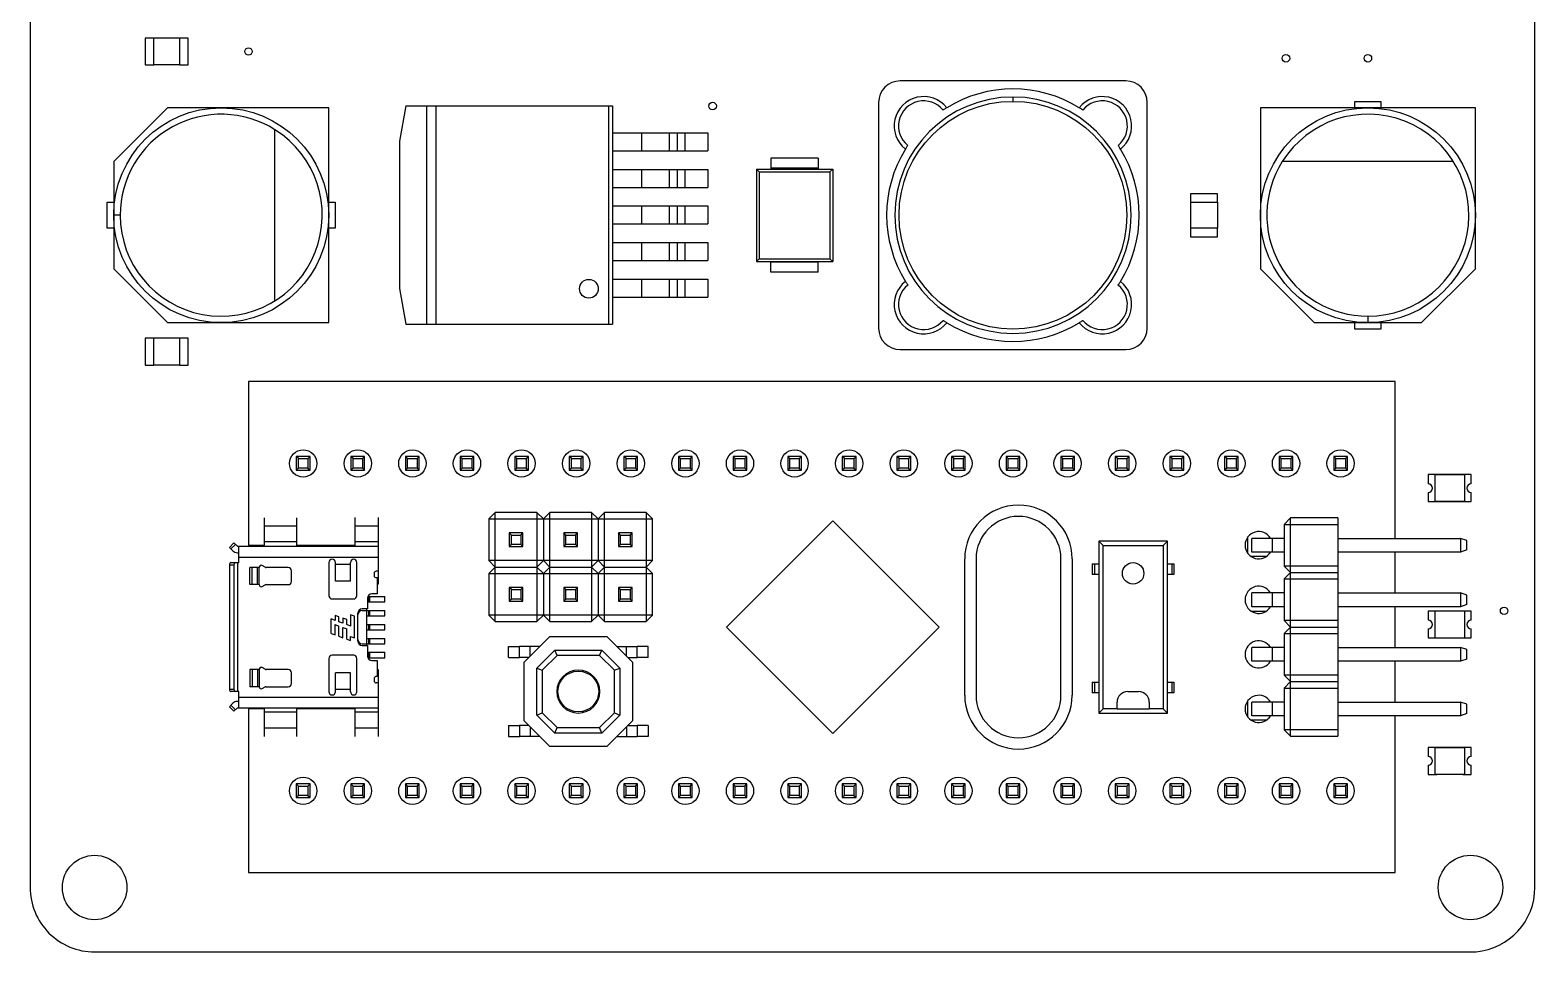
# Model space of a CAD drawing. Header units: millimetres. Extents: x -28 to 252, y 0 to 206.
# Drawn here: x 182.1 to 252.1, y 0 to 42.9 of the extents above; entities that cross this region are included whole.
import ezdxf

# ---------------------------------------------------------------- set-up
doc = ezdxf.new("R2010")
doc.units = ezdxf.units.MM

msp = doc.modelspace()

# ---------------------------------------------------------------- linework, layer by layer
at = {"color": 7, "linetype": 'Continuous', "lineweight": 25}
for p, q in [((252.074, 3), (252.074, 82)), ((182.074, 81), (182.074, 3)), ((187.424, 42.535), (187.424, 41.285)), ((187.824, 42.535), (187.424, 42.535)), ((187.824, 41.285), (187.824, 42.535)), ((189.024, 42.534), (187.824, 42.534)), ((189.024, 42.535), (189.024, 41.285)), ((189.424, 42.535), (189.024, 42.535)), ((189.424, 41.285), (189.424, 42.535)), ((187.424, 41.285), (187.824, 41.285)), ((189.024, 41.286), (187.824, 41.286)), ((189.024, 41.285), (189.424, 41.285)), ((233.044, 40.54), (222.544, 40.54)), ((188.464, 39.29), (185.964, 36.79)), ((195.964, 39.29), (188.464, 39.29)), ((195.964, 29.29), (195.964, 39.29)), ((199.546, 39.381), (199.255, 37.73)), ((199.546, 39.381), (209.161, 39.381)), ((200.525, 29.221), (200.525, 39.381)), ((200.94, 39.381), (200.94, 29.221)), ((208.974, 39.381), (208.974, 29.221)), ((209.161, 39.381), (209.161, 29.221)), ((221.544, 39.54), (221.544, 29.04)), ((227.794, 39.79), (227.794, 39.59)), ((234.044, 29.04), (234.044, 39.54)), ((239.304, 39.29), (239.304, 31.79)), ((249.304, 39.29), (239.304, 39.29)), ((243.704, 39.59), (244.904, 39.59)), ((243.704, 39.29), (243.704, 39.59)), ((244.904, 39.59), (244.904, 39.29)), ((249.304, 31.79), (249.304, 39.29)), ((193.464, 30.31), (193.464, 38.27)), ((209.161, 38.124), (213.606, 38.124)), ((210.519, 38.124), (210.519, 37.286)), ((211.807, 38.124), (211.807, 37.286)), ((212.177, 38.124), (212.177, 37.286)), ((212.526, 38.124), (212.526, 37.286)), ((213.606, 38.124), (213.606, 37.286)), ((199.255, 37.73), (199.255, 30.872)), ((209.161, 37.286), (213.606, 37.286)), ((185.964, 36.79), (185.964, 31.79)), ((209.161, 36.422), (213.606, 36.422)), ((210.519, 36.422), (210.519, 35.584)), ((211.807, 36.422), (211.807, 35.584)), ((212.177, 36.422), (212.177, 35.584)), ((212.526, 36.422), (212.526, 35.584)), ((213.606, 36.422), (213.606, 35.584)), ((215.859, 36.44), (215.984, 36.314)), ((215.859, 36.44), (219.409, 36.44)), ((215.859, 36.44), (215.859, 32.14)), ((216.534, 36.94), (216.534, 36.44)), ((218.734, 36.94), (216.534, 36.94)), ((218.734, 36.48), (216.534, 36.48)), ((218.734, 36.94), (218.734, 36.44)), ((219.283, 36.314), (219.409, 36.44)), ((219.409, 36.44), (219.409, 32.14)), ((248.283, 36.79), (240.324, 36.79)), ((215.984, 36.314), (215.984, 32.266)), ((215.984, 36.314), (219.283, 36.314)), ((219.283, 36.314), (219.283, 32.266)), ((209.161, 35.584), (213.606, 35.584)), ((236.059, 35.29), (236.059, 34.89)), ((237.309, 35.29), (236.059, 35.29)), ((237.309, 34.89), (237.309, 35.29)), ((185.664, 33.69), (185.664, 34.89)), ((185.664, 34.89), (185.964, 34.89)), ((195.964, 34.89), (196.264, 34.89)), ((196.264, 34.89), (196.264, 33.69)), ((209.161, 34.72), (213.606, 34.72)), ((210.519, 34.72), (210.519, 33.882)), ((211.807, 34.72), (211.807, 33.882)), ((212.177, 34.72), (212.177, 33.882)), ((212.526, 34.72), (212.526, 33.882)), ((213.606, 34.72), (213.606, 33.882)), ((236.059, 34.89), (237.309, 34.89)), ((236.06, 34.89), (236.06, 33.69)), ((237.308, 34.89), (237.308, 33.69)), ((185.964, 33.69), (185.664, 33.69)), ((186.264, 34.29), (185.964, 34.29)), ((196.264, 33.69), (195.964, 33.69)), ((209.161, 33.882), (213.606, 33.882)), ((236.059, 33.69), (236.059, 33.29)), ((237.309, 33.69), (236.059, 33.69)), ((237.309, 33.29), (237.309, 33.69)), ((209.161, 33.019), (213.606, 33.019)), ((210.519, 33.019), (210.519, 32.18)), ((211.807, 33.019), (211.807, 32.18)), ((212.177, 33.019), (212.177, 32.18)), ((212.526, 33.019), (212.526, 32.18)), ((213.606, 33.019), (213.606, 32.18)), ((236.059, 33.29), (237.309, 33.29)), ((215.984, 32.266), (215.859, 32.14)), ((215.984, 32.266), (219.283, 32.266)), ((219.409, 32.14), (219.283, 32.266)), ((185.964, 31.79), (188.464, 29.29)), ((209.161, 32.18), (213.606, 32.18)), ((215.859, 32.14), (219.409, 32.14)), ((216.534, 31.64), (216.534, 32.14)), ((218.734, 32.1), (216.534, 32.1)), ((218.734, 31.64), (216.534, 31.64)), ((218.734, 31.64), (218.734, 32.14)), ((239.304, 31.79), (241.804, 29.29)), ((246.804, 29.29), (249.304, 31.79)), ((199.255, 30.872), (199.546, 29.221)), ((209.161, 31.317), (213.606, 31.317)), ((210.519, 31.317), (210.519, 30.479)), ((211.807, 31.317), (211.807, 30.479)), ((212.177, 31.317), (212.177, 30.479)), ((212.526, 31.317), (212.526, 30.479)), ((213.606, 31.317), (213.606, 30.479)), ((209.161, 30.479), (213.606, 30.479)), ((244.304, 29.59), (244.304, 29.29)), ((188.464, 29.29), (195.964, 29.29)), ((199.546, 29.221), (209.161, 29.221)), ((241.804, 29.29), (246.804, 29.29)), ((243.704, 28.99), (243.704, 29.29)), ((244.904, 28.99), (243.704, 28.99)), ((244.904, 29.29), (244.904, 28.99)), ((187.424, 28.565), (187.424, 27.315)), ((187.824, 28.565), (187.424, 28.565)), ((187.824, 27.315), (187.824, 28.565)), ((189.024, 28.564), (187.824, 28.564)), ((189.024, 28.565), (189.024, 27.315)), ((189.424, 28.565), (189.024, 28.565)), ((189.424, 27.315), (189.424, 28.565)), ((222.544, 28.04), (233.044, 28.04)), ((187.424, 27.315), (187.824, 27.315)), ((189.024, 27.316), (187.824, 27.316)), ((189.024, 27.315), (189.424, 27.315)), ((192.236, 26.55), (192.236, 18.93)), ((245.576, 26.55), (192.236, 26.55)), ((245.576, 19.25), (245.576, 26.55)), ((194.556, 22.96), (194.456, 23.06)), ((195.096, 23.06), (194.456, 23.06)), ((194.456, 23.06), (194.456, 22.42)), ((194.556, 22.52), (194.456, 22.42)), ((194.456, 22.42), (195.096, 22.42)), ((194.556, 22.96), (194.996, 22.96)), ((194.556, 22.52), (194.556, 22.96)), ((194.996, 22.52), (194.556, 22.52)), ((194.996, 22.96), (195.096, 23.06)), ((194.996, 22.96), (194.996, 22.52)), ((194.996, 22.52), (195.096, 22.42)), ((195.096, 22.42), (195.096, 23.06)), ((197.096, 22.96), (196.996, 23.06)), ((197.636, 23.06), (196.996, 23.06)), ((196.996, 23.06), (196.996, 22.42)), ((197.096, 22.52), (196.996, 22.42)), ((196.996, 22.42), (197.636, 22.42)), ((197.096, 22.96), (197.536, 22.96)), ((197.096, 22.52), (197.096, 22.96)), ((197.536, 22.52), (197.096, 22.52)), ((197.536, 22.96), (197.636, 23.06)), ((197.536, 22.96), (197.536, 22.52)), ((197.536, 22.52), (197.636, 22.42)), ((197.636, 22.42), (197.636, 23.06)), ((199.636, 22.96), (199.536, 23.06)), ((200.176, 23.06), (199.536, 23.06)), ((199.536, 23.06), (199.536, 22.42)), ((199.636, 22.52), (199.536, 22.42)), ((199.536, 22.42), (200.176, 22.42)), ((199.636, 22.96), (200.076, 22.96)), ((199.636, 22.52), (199.636, 22.96)), ((200.076, 22.52), (199.636, 22.52)), ((200.076, 22.96), (200.176, 23.06)), ((200.076, 22.96), (200.076, 22.52)), ((200.076, 22.52), (200.176, 22.42)), ((200.176, 22.42), (200.176, 23.06)), ((202.176, 22.96), (202.076, 23.06)), ((202.716, 23.06), (202.076, 23.06)), ((202.076, 23.06), (202.076, 22.42)), ((202.176, 22.52), (202.076, 22.42)), ((202.076, 22.42), (202.716, 22.42)), ((202.176, 22.96), (202.616, 22.96)), ((202.176, 22.52), (202.176, 22.96)), ((202.616, 22.52), (202.176, 22.52)), ((202.616, 22.96), (202.716, 23.06)), ((202.616, 22.96), (202.616, 22.52)), ((202.616, 22.52), (202.716, 22.42)), ((202.716, 22.42), (202.716, 23.06)), ((204.616, 23.06), (204.616, 22.42)), ((204.716, 22.96), (204.616, 23.06)), ((205.256, 23.06), (204.616, 23.06)), ((204.716, 22.52), (204.616, 22.42)), ((204.616, 22.42), (205.256, 22.42)), ((204.716, 22.96), (205.156, 22.96)), ((204.716, 22.52), (204.716, 22.96)), ((205.156, 22.52), (204.716, 22.52)), ((205.156, 22.96), (205.256, 23.06)), ((205.156, 22.96), (205.156, 22.52)), ((205.156, 22.52), (205.256, 22.42)), ((205.256, 22.42), (205.256, 23.06)), ((207.156, 23.06), (207.156, 22.42)), ((207.256, 22.96), (207.156, 23.06)), ((207.796, 23.06), (207.156, 23.06)), ((207.256, 22.52), (207.156, 22.42)), ((207.156, 22.42), (207.796, 22.42)), ((207.256, 22.52), (207.256, 22.96)), ((207.256, 22.96), (207.696, 22.96)), ((207.696, 22.52), (207.256, 22.52)), ((207.696, 22.96), (207.796, 23.06)), ((207.696, 22.96), (207.696, 22.52)), ((207.696, 22.52), (207.796, 22.42)), ((207.796, 22.42), (207.796, 23.06)), ((209.696, 23.06), (209.696, 22.42)), ((209.796, 22.96), (209.696, 23.06)), ((210.336, 23.06), (209.696, 23.06)), ((209.796, 22.52), (209.696, 22.42)), ((209.696, 22.42), (210.336, 22.42)), ((209.796, 22.96), (210.236, 22.96)), ((209.796, 22.52), (209.796, 22.96)), ((210.236, 22.52), (209.796, 22.52)), ((210.236, 22.96), (210.336, 23.06)), ((210.236, 22.96), (210.236, 22.52)), ((210.236, 22.52), (210.336, 22.42)), ((210.336, 22.42), (210.336, 23.06)), ((212.236, 23.06), (212.236, 22.42)), ((212.336, 22.96), (212.236, 23.06)), ((212.876, 23.06), (212.236, 23.06)), ((212.336, 22.52), (212.236, 22.42)), ((212.236, 22.42), (212.876, 22.42)), ((212.336, 22.52), (212.336, 22.96)), ((212.336, 22.96), (212.776, 22.96)), ((212.776, 22.52), (212.336, 22.52)), ((212.776, 22.96), (212.876, 23.06)), ((212.776, 22.96), (212.776, 22.52)), ((212.776, 22.52), (212.876, 22.42)), ((212.876, 22.42), (212.876, 23.06)), ((214.876, 22.96), (214.776, 23.06)), ((215.416, 23.06), (214.776, 23.06)), ((214.776, 23.06), (214.776, 22.42)), ((214.876, 22.52), (214.776, 22.42)), ((214.776, 22.42), (215.416, 22.42)), ((214.876, 22.96), (215.316, 22.96)), ((214.876, 22.52), (214.876, 22.96)), ((215.316, 22.52), (214.876, 22.52)), ((215.316, 22.96), (215.416, 23.06)), ((215.316, 22.96), (215.316, 22.52)), ((215.316, 22.52), (215.416, 22.42)), ((215.416, 22.42), (215.416, 23.06)), ((217.416, 22.96), (217.316, 23.06)), ((217.956, 23.06), (217.316, 23.06)), ((217.316, 23.06), (217.316, 22.42)), ((217.416, 22.52), (217.316, 22.42)), ((217.316, 22.42), (217.956, 22.42)), ((217.416, 22.96), (217.856, 22.96)), ((217.416, 22.52), (217.416, 22.96)), ((217.856, 22.52), (217.416, 22.52)), ((217.856, 22.96), (217.956, 23.06)), ((217.856, 22.96), (217.856, 22.52)), ((217.856, 22.52), (217.956, 22.42)), ((217.956, 22.42), (217.956, 23.06)), ((219.856, 23.06), (219.856, 22.42)), ((219.956, 22.96), (219.856, 23.06)), ((220.496, 23.06), (219.856, 23.06)), ((219.956, 22.52), (219.856, 22.42)), ((219.856, 22.42), (220.496, 22.42)), ((219.956, 22.96), (220.396, 22.96)), ((219.956, 22.52), (219.956, 22.96)), ((220.396, 22.52), (219.956, 22.52)), ((220.396, 22.96), (220.496, 23.06)), ((220.396, 22.96), (220.396, 22.52)), ((220.396, 22.52), (220.496, 22.42)), ((220.496, 22.42), (220.496, 23.06)), ((222.496, 22.96), (222.396, 23.06)), ((223.036, 23.06), (222.396, 23.06)), ((222.396, 23.06), (222.396, 22.42)), ((222.496, 22.52), (222.396, 22.42)), ((222.396, 22.42), (223.036, 22.42)), ((222.496, 22.96), (222.936, 22.96)), ((222.496, 22.52), (222.496, 22.96)), ((222.936, 22.52), (222.496, 22.52)), ((222.936, 22.96), (223.036, 23.06)), ((222.936, 22.96), (222.936, 22.52)), ((222.936, 22.52), (223.036, 22.42)), ((223.036, 22.42), (223.036, 23.06)), ((224.936, 23.06), (224.936, 22.42)), ((225.036, 22.96), (224.936, 23.06)), ((225.576, 23.06), (224.936, 23.06)), ((225.036, 22.52), (224.936, 22.42)), ((224.936, 22.42), (225.576, 22.42)), ((225.036, 22.96), (225.476, 22.96)), ((225.036, 22.52), (225.036, 22.96)), ((225.476, 22.52), (225.036, 22.52)), ((225.476, 22.96), (225.576, 23.06)), ((225.476, 22.96), (225.476, 22.52)), ((225.476, 22.52), (225.576, 22.42)), ((225.576, 22.42), (225.576, 23.06)), ((227.576, 22.96), (227.476, 23.06)), ((228.116, 23.06), (227.476, 23.06)), ((227.476, 23.06), (227.476, 22.42)), ((227.576, 22.52), (227.476, 22.42)), ((227.476, 22.42), (228.116, 22.42)), ((227.576, 22.96), (228.016, 22.96)), ((227.576, 22.52), (227.576, 22.96)), ((228.016, 22.52), (227.576, 22.52)), ((228.016, 22.96), (228.116, 23.06)), ((228.016, 22.96), (228.016, 22.52)), ((228.016, 22.52), (228.116, 22.42)), ((228.116, 22.42), (228.116, 23.06)), ((230.016, 23.06), (230.016, 22.42)), ((230.116, 22.96), (230.016, 23.06)), ((230.656, 23.06), (230.016, 23.06)), ((230.116, 22.52), (230.016, 22.42)), ((230.016, 22.42), (230.656, 22.42)), ((230.116, 22.96), (230.556, 22.96)), ((230.116, 22.52), (230.116, 22.96)), ((230.556, 22.52), (230.116, 22.52)), ((230.556, 22.96), (230.656, 23.06)), ((230.556, 22.96), (230.556, 22.52)), ((230.556, 22.52), (230.656, 22.42)), ((230.656, 22.42), (230.656, 23.06)), ((232.556, 23.06), (232.556, 22.42)), ((232.656, 22.96), (232.556, 23.06)), ((233.196, 23.06), (232.556, 23.06)), ((232.656, 22.52), (232.556, 22.42)), ((232.556, 22.42), (233.196, 22.42)), ((232.656, 22.96), (233.096, 22.96)), ((232.656, 22.52), (232.656, 22.96)), ((233.096, 22.52), (232.656, 22.52)), ((233.096, 22.96), (233.196, 23.06)), ((233.096, 22.96), (233.096, 22.52)), ((233.096, 22.52), (233.196, 22.42)), ((233.196, 22.42), (233.196, 23.06)), ((235.196, 22.96), (235.096, 23.06)), ((235.736, 23.06), (235.096, 23.06)), ((235.096, 23.06), (235.096, 22.42)), ((235.196, 22.52), (235.096, 22.42)), ((235.096, 22.42), (235.736, 22.42)), ((235.196, 22.96), (235.636, 22.96)), ((235.196, 22.52), (235.196, 22.96)), ((235.636, 22.52), (235.196, 22.52)), ((235.636, 22.96), (235.736, 23.06)), ((235.636, 22.96), (235.636, 22.52)), ((235.636, 22.52), (235.736, 22.42)), ((235.736, 22.42), (235.736, 23.06)), ((237.636, 23.06), (237.636, 22.42)), ((237.736, 22.96), (237.636, 23.06)), ((238.276, 23.06), (237.636, 23.06)), ((237.736, 22.52), (237.636, 22.42)), ((237.636, 22.42), (238.276, 22.42)), ((237.736, 22.96), (238.176, 22.96)), ((237.736, 22.52), (237.736, 22.96)), ((238.176, 22.52), (237.736, 22.52)), ((238.176, 22.96), (238.276, 23.06)), ((238.176, 22.96), (238.176, 22.52)), ((238.176, 22.52), (238.276, 22.42)), ((238.276, 22.42), (238.276, 23.06)), ((240.176, 23.06), (240.176, 22.42)), ((240.276, 22.96), (240.176, 23.06)), ((240.816, 23.06), (240.176, 23.06)), ((240.276, 22.52), (240.176, 22.42)), ((240.176, 22.42), (240.816, 22.42)), ((240.276, 22.52), (240.276, 22.96)), ((240.276, 22.96), (240.716, 22.96)), ((240.716, 22.52), (240.276, 22.52)), ((240.716, 22.96), (240.816, 23.06)), ((240.716, 22.96), (240.716, 22.52)), ((240.716, 22.52), (240.816, 22.42)), ((240.816, 22.42), (240.816, 23.06)), ((242.816, 22.96), (242.716, 23.06)), ((243.356, 23.06), (242.716, 23.06)), ((242.716, 23.06), (242.716, 22.42)), ((242.816, 22.52), (242.716, 22.42)), ((242.716, 22.42), (243.356, 22.42)), ((242.816, 22.96), (243.256, 22.96)), ((242.816, 22.52), (242.816, 22.96)), ((243.256, 22.52), (242.816, 22.52)), ((243.256, 22.96), (243.356, 23.06)), ((243.256, 22.96), (243.256, 22.52)), ((243.256, 22.52), (243.356, 22.42)), ((243.356, 22.42), (243.356, 23.06)), ((247.514, 22.215), (247.114, 22.215)), ((247.114, 22.215), (247.114, 21.79)), ((247.414, 22.205), (247.414, 20.975)), ((248.814, 22.205), (247.414, 22.205)), ((247.514, 22.214), (247.514, 22.215)), ((248.714, 22.214), (247.514, 22.214)), ((248.714, 22.215), (248.714, 22.214)), ((249.114, 22.215), (248.714, 22.215)), ((248.814, 20.975), (248.814, 22.205)), ((249.114, 21.79), (249.114, 22.215)), ((247.114, 21.39), (247.114, 20.965)), ((249.114, 20.965), (249.114, 21.39)), ((203.412, 20.154), (203.712, 20.454)), ((203.712, 15.374), (203.712, 20.454)), ((205.652, 20.454), (203.712, 20.454)), ((205.652, 20.454), (205.652, 15.374)), ((205.652, 20.454), (205.952, 20.154)), ((205.952, 20.154), (206.252, 20.454)), ((206.252, 15.374), (206.252, 20.454)), ((208.192, 20.454), (206.252, 20.454)), ((208.192, 20.454), (208.192, 15.374)), ((208.192, 20.454), (208.492, 20.154)), ((208.492, 20.154), (208.792, 20.454)), ((208.792, 15.374), (208.792, 20.454)), ((210.732, 20.454), (208.792, 20.454)), ((210.732, 20.454), (210.732, 15.374)), ((210.732, 20.454), (211.032, 20.154)), ((247.114, 20.965), (247.514, 20.965)), ((247.414, 20.975), (248.814, 20.975)), ((247.514, 20.965), (247.514, 20.966)), ((247.514, 20.966), (248.714, 20.966)), ((248.714, 20.966), (248.714, 20.965)), ((248.714, 20.965), (249.114, 20.965)), ((192.976, 18.88), (192.976, 20.208)), ((194.476, 19.82), (192.976, 19.82)), ((194.476, 18.88), (194.476, 20.208)), ((197.176, 20.217), (197.176, 18.88)), ((198.276, 19.82), (197.176, 19.82)), ((198.276, 17.115), (198.276, 20.217)), ((203.412, 20.154), (203.412, 18.214)), ((203.412, 20.154), (211.032, 20.154)), ((205.952, 20.154), (205.952, 18.214)), ((208.492, 20.154), (208.492, 18.214)), ((211.032, 18.214), (211.032, 20.154)), ((219.414, 20.069), (214.464, 15.12)), ((224.364, 15.12), (219.414, 20.069)), ((240.406, 19.9), (240.706, 20.2)), ((240.406, 19.9), (240.406, 17.96)), ((240.406, 19.9), (242.906, 19.9)), ((240.706, 10.04), (240.706, 20.2)), ((242.906, 20.2), (240.706, 20.2)), ((242.906, 20.2), (242.906, 10.04)), ((191.558, 19.04), (191.346, 18.827)), ((191.629, 18.969), (191.417, 18.757)), ((191.718, 18.88), (191.558, 19.04)), ((192.236, 18.93), (192.976, 18.93)), ((194.476, 19.08), (192.976, 19.08)), ((194.476, 18.93), (197.176, 18.93)), ((198.276, 19.08), (197.176, 19.08)), ((204.362, 19.504), (204.362, 18.864)), ((204.462, 19.404), (204.362, 19.504)), ((205.002, 19.504), (204.362, 19.504)), ((204.462, 18.964), (204.362, 18.864)), ((204.462, 18.964), (204.462, 19.404)), ((204.462, 19.404), (204.902, 19.404)), ((204.902, 18.964), (204.462, 18.964)), ((204.902, 19.404), (205.002, 19.504)), ((204.902, 19.404), (204.902, 18.964)), ((204.902, 18.964), (205.002, 18.864)), ((205.002, 18.864), (205.002, 19.504)), ((206.902, 19.504), (206.902, 18.864)), ((207.002, 19.404), (206.902, 19.504)), ((207.542, 19.504), (206.902, 19.504)), ((207.002, 18.964), (206.902, 18.864)), ((207.002, 18.964), (207.002, 19.404)), ((207.002, 19.404), (207.442, 19.404)), ((207.442, 18.964), (207.002, 18.964)), ((207.442, 19.404), (207.542, 19.504)), ((207.442, 19.404), (207.442, 18.964)), ((207.442, 18.964), (207.542, 18.864)), ((207.542, 18.864), (207.542, 19.504)), ((209.542, 19.404), (209.442, 19.504)), ((210.082, 19.504), (209.442, 19.504)), ((209.442, 19.504), (209.442, 18.864)), ((209.542, 18.964), (209.442, 18.864)), ((209.542, 18.964), (209.542, 19.404)), ((209.542, 19.404), (209.982, 19.404)), ((209.982, 18.964), (209.542, 18.964)), ((209.982, 19.404), (210.082, 19.504)), ((209.982, 19.404), (209.982, 18.964)), ((209.982, 18.964), (210.082, 18.864)), ((210.082, 18.864), (210.082, 19.504)), ((231.784, 19.12), (231.784, 11.12)), ((231.984, 18.92), (231.784, 19.12)), ((234.984, 19.12), (231.784, 19.12)), ((231.984, 11.32), (231.984, 18.92)), ((231.984, 18.92), (234.784, 18.92)), ((234.784, 18.92), (234.984, 19.12)), ((234.784, 18.92), (234.784, 11.32)), ((234.984, 11.12), (234.984, 19.12)), ((238.724, 18.541), (238.724, 19.318)), ((238.906, 18.61), (238.906, 19.25)), ((240.406, 19.25), (238.906, 19.25)), ((239.724, 19.324), (239.724, 19.25)), ((239.866, 18.61), (239.866, 19.25)), ((242.906, 19.25), (248.606, 19.25)), ((248.606, 19.25), (248.606, 18.61)), ((248.906, 19.15), (248.606, 19.25)), ((248.906, 18.71), (248.906, 19.15)), ((191.346, 18.827), (191.506, 18.667)), ((191.718, 18.88), (198.276, 18.88)), ((191.718, 18.58), (191.776, 18.58)), ((191.776, 18.12), (191.776, 18.88)), ((191.776, 18.38), (198.276, 18.38)), ((203.712, 17.914), (203.412, 18.214)), ((211.032, 18.214), (203.412, 18.214)), ((204.362, 18.864), (205.002, 18.864)), ((205.952, 18.214), (205.652, 17.914)), ((206.252, 17.914), (205.952, 18.214)), ((206.902, 18.864), (207.542, 18.864)), ((208.492, 18.214), (208.192, 17.914)), ((208.792, 17.914), (208.492, 18.214)), ((209.442, 18.864), (210.082, 18.864)), ((211.032, 18.214), (210.732, 17.914)), ((225.55, 11.945), (225.55, 18.295)), ((226.075, 18.295), (226.075, 11.945)), ((230.025, 11.945), (230.025, 18.295)), ((230.55, 18.295), (230.55, 11.945)), ((238.839, 18.426), (239.613, 18.426)), ((240.406, 18.61), (238.906, 18.61)), ((239.724, 18.61), (239.724, 18.535)), ((248.606, 18.61), (242.906, 18.61)), ((245.576, 16.71), (245.576, 18.61)), ((248.906, 18.71), (248.606, 18.61)), ((191.346, 18.02), (191.346, 12.22)), ((191.346, 18.02), (191.558, 18.02)), ((191.417, 18.12), (191.776, 18.12)), ((191.558, 18.02), (191.558, 12.22)), ((191.718, 18.12), (191.718, 12.12)), ((192.726, 17.895), (192.293, 17.895)), ((192.293, 17.095), (192.293, 17.895)), ((192.403, 17.095), (192.403, 17.895)), ((192.657, 17.095), (192.657, 17.895)), ((192.726, 17.095), (192.726, 17.895)), ((193.003, 17.908), (192.876, 17.981)), ((194.076, 17.895), (193.053, 17.895)), ((194.226, 17.245), (194.226, 17.745)), ((195.976, 18.13), (195.976, 16.58)), ((196.276, 17.254), (196.276, 18.13)), ((196.976, 18.03), (196.276, 18.03)), ((196.976, 17.254), (196.976, 18.13)), ((197.276, 16.58), (197.276, 18.13)), ((198.076, 17.62), (198.076, 17.52)), ((198.276, 17.72), (198.176, 17.72)), ((203.412, 17.614), (203.712, 17.914)), ((203.412, 17.614), (203.412, 15.674)), ((203.412, 17.614), (211.032, 17.614)), ((203.712, 17.914), (205.652, 17.914)), ((205.652, 17.914), (205.952, 17.614)), ((205.952, 17.614), (206.252, 17.914)), ((205.952, 17.614), (205.952, 15.674)), ((206.252, 17.914), (208.192, 17.914)), ((208.192, 17.914), (208.492, 17.614)), ((208.492, 17.614), (208.792, 17.914)), ((208.492, 17.614), (208.492, 15.674)), ((208.792, 17.914), (210.732, 17.914)), ((210.732, 17.914), (211.032, 17.614)), ((211.032, 15.674), (211.032, 17.614)), ((231.484, 18.063), (231.784, 18.063)), ((231.484, 18.063), (231.484, 17.563)), ((231.784, 17.563), (231.484, 17.563)), ((231.584, 18.063), (231.584, 17.563)), ((234.984, 18.063), (235.284, 18.063)), ((235.284, 17.563), (234.984, 17.563)), ((235.184, 18.063), (235.184, 17.563)), ((235.284, 18.063), (235.284, 17.563)), ((242.906, 17.96), (240.406, 17.96)), ((240.706, 17.66), (240.406, 17.96)), ((240.406, 17.36), (240.706, 17.66)), ((240.706, 17.66), (242.906, 17.66)), ((192.726, 17.095), (192.293, 17.095)), ((192.876, 17.008), (193.003, 17.081)), ((193.053, 17.095), (194.076, 17.095)), ((196.976, 17.254), (196.276, 17.254)), ((198.176, 17.42), (198.226, 17.42)), ((198.226, 17.42), (198.226, 16.67)), ((198.276, 17.115), (198.226, 17.115)), ((204.462, 16.864), (204.362, 16.964)), ((205.002, 16.964), (204.362, 16.964)), ((204.362, 16.964), (204.362, 16.324)), ((204.462, 16.424), (204.462, 16.864)), ((204.462, 16.864), (204.902, 16.864)), ((204.902, 16.864), (205.002, 16.964)), ((204.902, 16.864), (204.902, 16.424)), ((205.002, 16.324), (205.002, 16.964)), ((207.002, 16.864), (206.902, 16.964)), ((207.542, 16.964), (206.902, 16.964)), ((206.902, 16.964), (206.902, 16.324)), ((207.002, 16.424), (207.002, 16.864)), ((207.002, 16.864), (207.442, 16.864)), ((207.442, 16.864), (207.542, 16.964)), ((207.442, 16.864), (207.442, 16.424)), ((207.542, 16.324), (207.542, 16.964)), ((209.542, 16.864), (209.442, 16.964)), ((210.082, 16.964), (209.442, 16.964)), ((209.442, 16.964), (209.442, 16.324)), ((209.542, 16.424), (209.542, 16.864)), ((209.542, 16.864), (209.982, 16.864)), ((209.982, 16.864), (210.082, 16.964)), ((209.982, 16.864), (209.982, 16.424)), ((210.082, 16.324), (210.082, 16.964)), ((240.406, 17.36), (240.406, 15.42)), ((240.406, 17.36), (242.906, 17.36)), ((196.126, 16.43), (197.126, 16.43)), ((197.776, 16.47), (197.776, 15.97)), ((197.776, 16.295), (198.576, 16.295)), ((197.79, 16.545), (198.576, 16.545)), ((197.833, 16.295), (197.833, 16.545)), ((197.876, 16.295), (197.876, 16.545)), ((198.226, 16.67), (197.976, 16.67)), ((198.576, 16.295), (198.576, 16.545)), ((204.462, 16.424), (204.362, 16.324)), ((204.362, 16.324), (205.002, 16.324)), ((204.902, 16.424), (204.462, 16.424)), ((204.902, 16.424), (205.002, 16.324)), ((207.002, 16.424), (206.902, 16.324)), ((206.902, 16.324), (207.542, 16.324)), ((207.442, 16.424), (207.002, 16.424)), ((207.442, 16.424), (207.542, 16.324)), ((209.542, 16.424), (209.442, 16.324)), ((209.442, 16.324), (210.082, 16.324)), ((209.982, 16.424), (209.542, 16.424)), ((209.982, 16.424), (210.082, 16.324)), ((238.906, 16.07), (238.906, 16.71)), ((240.406, 16.71), (238.906, 16.71)), ((239.866, 16.07), (239.866, 16.71)), ((242.906, 16.71), (248.606, 16.71)), ((248.606, 16.71), (248.606, 16.07)), ((248.906, 16.61), (248.606, 16.71)), ((248.906, 16.17), (248.606, 16.07)), ((248.906, 16.17), (248.906, 16.61)), ((196.076, 14.823), (196.076, 15.497)), ((196.257, 15.432), (196.076, 15.497)), ((196.438, 15.598), (196.257, 15.664)), ((196.257, 15.664), (196.257, 15.432)), ((196.438, 15.366), (196.438, 15.598)), ((196.801, 15.466), (196.619, 15.532)), ((196.619, 15.532), (196.619, 15.3)), ((196.801, 15.236), (196.801, 15.466)), ((196.981, 15.693), (196.981, 15.169)), ((197.163, 15.627), (196.981, 15.693)), ((197.163, 14.612), (197.163, 15.627)), ((197.326, 14.47), (197.326, 15.77)), ((197.776, 15.97), (197.526, 15.97)), ((197.526, 15.895), (198.576, 15.895)), ((197.726, 15.97), (197.726, 14.27)), ((197.726, 15.645), (198.576, 15.645)), ((197.833, 15.645), (197.833, 15.895)), ((197.876, 15.645), (197.876, 15.895)), ((198.576, 15.645), (198.576, 15.895)), ((203.712, 15.374), (203.412, 15.674)), ((211.032, 15.674), (203.412, 15.674)), ((205.952, 15.674), (205.652, 15.374)), ((206.252, 15.374), (205.952, 15.674)), ((208.492, 15.674), (208.192, 15.374)), ((208.792, 15.374), (208.492, 15.674)), ((211.032, 15.674), (210.732, 15.374)), ((238.87, 15.864), (239.582, 15.864)), ((240.406, 16.07), (238.906, 16.07)), ((242.906, 15.42), (240.406, 15.42)), ((240.706, 15.12), (240.406, 15.42)), ((248.606, 16.07), (242.906, 16.07)), ((245.576, 14.17), (245.576, 16.07)), ((247.114, 15.865), (247.114, 15.44)), ((247.514, 15.865), (247.114, 15.865)), ((248.814, 15.855), (247.414, 15.855)), ((247.414, 15.855), (247.414, 14.625)), ((247.514, 15.864), (247.514, 15.865)), ((248.714, 15.864), (247.514, 15.864)), ((248.714, 15.865), (248.714, 15.864)), ((249.114, 15.865), (248.714, 15.865)), ((248.814, 14.625), (248.814, 15.855)), ((249.114, 15.44), (249.114, 15.865)), ((196.076, 14.823), (196.257, 14.757)), ((196.257, 15.235), (196.438, 15.169)), ((196.257, 14.757), (196.257, 15.235)), ((196.619, 15.3), (196.438, 15.366)), ((196.438, 14.691), (196.438, 15.169)), ((196.619, 15.103), (196.801, 15.037)), ((196.619, 14.625), (196.619, 15.103)), ((196.981, 15.169), (196.801, 15.236)), ((196.801, 14.559), (196.801, 15.037)), ((197.726, 15.245), (198.576, 15.245)), ((197.726, 14.995), (198.576, 14.995)), ((197.833, 14.995), (197.833, 15.245)), ((197.876, 14.995), (197.876, 15.245)), ((198.576, 14.995), (198.576, 15.245)), ((203.712, 15.374), (205.652, 15.374)), ((206.252, 15.374), (208.192, 15.374)), ((208.792, 15.374), (210.732, 15.374)), ((214.464, 15.12), (219.414, 10.17)), ((219.414, 10.17), (224.364, 15.12)), ((240.406, 14.82), (240.706, 15.12)), ((240.406, 14.82), (242.906, 14.82)), ((240.406, 14.82), (240.406, 12.88)), ((240.706, 15.12), (242.906, 15.12)), ((247.114, 15.04), (247.114, 14.615)), ((249.114, 14.615), (249.114, 15.04)), ((196.438, 14.691), (196.619, 14.625)), ((196.801, 14.559), (196.982, 14.493)), ((196.982, 14.493), (196.982, 14.678)), ((196.982, 14.678), (197.163, 14.612)), ((197.526, 14.345), (198.576, 14.345)), ((197.526, 14.27), (197.776, 14.27)), ((197.726, 14.595), (198.576, 14.595)), ((197.776, 14.27), (197.776, 13.77)), ((197.833, 14.345), (197.833, 14.595)), ((197.876, 14.345), (197.876, 14.595)), ((198.576, 14.345), (198.576, 14.595)), ((204.326, 13.707), (204.326, 14.215)), ((204.326, 14.215), (204.834, 14.215)), ((204.834, 13.707), (204.834, 14.215)), ((206.23, 14.66), (205.036, 13.466)), ((205.341, 13.771), (205.341, 14.215)), ((205.785, 14.215), (205.341, 14.215)), ((205.645, 13.213), (206.482, 14.05)), ((208.922, 14.66), (206.23, 14.66)), ((206.587, 13.796), (206.482, 14.05)), ((206.482, 14.05), (208.67, 14.05)), ((208.564, 13.796), (208.67, 14.05)), ((208.67, 14.05), (209.506, 13.213)), ((210.116, 13.466), (208.922, 14.66)), ((209.367, 14.215), (209.811, 14.215)), ((209.811, 13.771), (209.811, 14.215)), ((210.318, 13.707), (210.318, 14.215)), ((210.826, 14.215), (210.318, 14.215)), ((210.826, 13.707), (210.826, 14.215)), ((238.906, 13.53), (238.906, 14.17)), ((240.406, 14.17), (238.906, 14.17)), ((239.866, 13.53), (239.866, 14.17)), ((242.906, 14.17), (248.606, 14.17)), ((247.114, 14.615), (247.514, 14.615)), ((247.414, 14.625), (248.814, 14.625)), ((247.514, 14.615), (247.514, 14.616)), ((247.514, 14.616), (248.714, 14.616)), ((248.606, 14.17), (248.606, 13.53)), ((248.906, 14.07), (248.606, 14.17)), ((248.714, 14.616), (248.714, 14.615)), ((248.714, 14.615), (249.114, 14.615)), ((248.906, 13.63), (248.906, 14.07)), ((195.976, 13.66), (195.976, 12.11)), ((197.126, 13.81), (196.126, 13.81)), ((197.276, 12.11), (197.276, 13.66)), ((197.776, 13.945), (198.576, 13.945)), ((197.79, 13.695), (198.576, 13.695)), ((197.833, 13.695), (197.833, 13.945)), ((197.876, 13.695), (197.876, 13.945)), ((197.976, 13.57), (198.226, 13.57)), ((198.226, 13.57), (198.226, 12.82)), ((198.576, 13.695), (198.576, 13.945)), ((204.326, 13.707), (204.834, 13.707)), ((205.036, 13.466), (205.036, 10.773)), ((206.587, 13.796), (205.899, 13.108)), ((208.564, 13.796), (206.587, 13.796)), ((209.252, 13.108), (208.564, 13.796)), ((210.116, 10.773), (210.116, 13.466)), ((210.826, 13.707), (210.318, 13.707)), ((240.406, 13.53), (238.906, 13.53)), ((248.606, 13.53), (242.906, 13.53)), ((245.576, 11.63), (245.576, 13.53)), ((248.906, 13.63), (248.606, 13.53)), ((192.726, 13.145), (192.293, 13.145)), ((192.293, 13.145), (192.293, 12.345)), ((192.403, 13.145), (192.403, 12.345)), ((192.657, 13.145), (192.657, 12.345)), ((192.726, 13.145), (192.726, 12.345)), ((193.003, 13.158), (192.876, 13.231)), ((194.076, 13.145), (193.053, 13.145)), ((194.226, 12.495), (194.226, 12.995)), ((196.976, 12.985), (196.276, 12.985)), ((196.276, 12.11), (196.276, 12.985)), ((196.976, 12.11), (196.976, 12.985)), ((198.076, 12.72), (198.076, 12.62)), ((198.226, 12.82), (198.176, 12.82)), ((198.276, 13.125), (198.226, 13.125)), ((198.276, 10.022), (198.276, 13.125)), ((205.645, 11.026), (205.645, 13.213)), ((205.645, 13.213), (205.899, 13.108)), ((205.899, 13.108), (205.899, 11.131)), ((209.252, 13.108), (209.506, 13.213)), ((209.252, 11.131), (209.252, 13.108)), ((209.506, 13.213), (209.506, 11.026)), ((242.906, 12.88), (240.406, 12.88)), ((240.706, 12.58), (240.406, 12.88)), ((191.558, 12.22), (191.346, 12.22)), ((191.776, 12.12), (191.417, 12.12)), ((191.776, 11.36), (191.776, 12.12)), ((192.726, 12.345), (192.293, 12.345)), ((192.876, 12.258), (193.003, 12.331)), ((193.053, 12.345), (194.076, 12.345)), ((196.976, 12.21), (196.276, 12.21)), ((198.276, 12.52), (198.176, 12.52)), ((206.627, 12.12), (206.576, 12.12)), ((231.484, 12.563), (231.484, 12.063)), ((231.484, 12.563), (231.784, 12.563)), ((231.784, 12.063), (231.484, 12.063)), ((231.584, 12.563), (231.584, 12.063)), ((233.134, 12.12), (233.634, 12.12)), ((234.984, 12.563), (235.284, 12.563)), ((235.284, 12.063), (234.984, 12.063)), ((235.184, 12.563), (235.184, 12.063)), ((235.284, 12.563), (235.284, 12.063)), ((240.406, 12.28), (240.706, 12.58)), ((240.406, 12.28), (240.406, 10.34)), ((240.406, 12.28), (242.906, 12.28)), ((240.706, 12.58), (242.906, 12.58)), ((191.506, 11.572), (191.346, 11.412)), ((191.346, 11.412), (191.558, 11.2)), ((191.417, 11.482), (191.629, 11.27)), ((191.558, 11.2), (191.718, 11.36)), ((191.776, 11.66), (191.718, 11.66)), ((191.718, 11.36), (198.276, 11.36)), ((191.776, 11.86), (198.276, 11.86)), ((192.236, 11.31), (192.236, 3.69)), ((192.976, 11.31), (192.236, 11.31)), ((192.976, 10.031), (192.976, 11.36)), ((194.476, 10.031), (194.476, 11.36)), ((197.176, 11.31), (194.476, 11.31)), ((197.176, 11.36), (197.176, 10.022)), ((231.984, 11.32), (231.784, 11.12)), ((232.634, 11.32), (231.984, 11.32)), ((232.634, 11.293), (232.634, 11.62)), ((234.134, 11.293), (232.634, 11.293)), ((234.134, 11.62), (234.134, 11.293)), ((234.784, 11.32), (234.134, 11.32)), ((234.784, 11.32), (234.984, 11.12)), ((238.724, 10.921), (238.724, 11.698)), ((238.906, 10.99), (238.906, 11.63)), ((240.406, 11.63), (238.906, 11.63)), ((239.724, 11.704), (239.724, 11.63)), ((239.866, 10.99), (239.866, 11.63)), ((242.906, 11.63), (248.606, 11.63)), ((248.906, 11.53), (248.606, 11.63)), ((248.606, 11.63), (248.606, 10.99)), ((248.906, 11.09), (248.906, 11.53)), ((194.476, 11.16), (192.976, 11.16)), ((198.276, 11.16), (197.176, 11.16)), ((204.326, 10.532), (204.326, 10.024)), ((204.326, 10.532), (204.834, 10.532)), ((204.834, 10.532), (204.834, 10.024)), ((205.036, 10.773), (206.23, 9.58)), ((205.645, 11.026), (205.899, 11.131)), ((206.482, 10.189), (205.645, 11.026)), ((205.899, 11.131), (206.587, 10.443)), ((208.564, 10.443), (209.252, 11.131)), ((209.506, 11.026), (208.67, 10.189)), ((208.922, 9.58), (210.116, 10.773)), ((209.252, 11.131), (209.506, 11.026)), ((210.318, 10.532), (210.318, 10.024)), ((210.826, 10.532), (210.318, 10.532)), ((210.826, 10.532), (210.826, 10.024)), ((231.784, 11.12), (234.984, 11.12)), ((238.839, 10.806), (239.613, 10.806)), ((240.406, 10.99), (238.906, 10.99)), ((239.724, 10.99), (239.724, 10.915)), ((248.606, 10.99), (242.906, 10.99)), ((245.576, 3.69), (245.576, 10.99)), ((248.906, 11.09), (248.606, 10.99)), ((194.476, 10.42), (192.976, 10.42)), ((198.276, 10.42), (197.176, 10.42)), ((204.326, 10.024), (204.834, 10.024)), ((205.341, 10.469), (205.341, 10.024)), ((205.785, 10.024), (205.341, 10.024)), ((206.482, 10.189), (206.587, 10.443)), ((208.67, 10.189), (206.482, 10.189)), ((206.587, 10.443), (208.564, 10.443)), ((208.67, 10.189), (208.564, 10.443)), ((209.367, 10.024), (209.811, 10.024)), ((209.811, 10.469), (209.811, 10.024)), ((210.826, 10.024), (210.318, 10.024)), ((242.906, 10.34), (240.406, 10.34)), ((240.706, 10.04), (240.406, 10.34)), ((240.706, 10.04), (242.906, 10.04)), ((206.23, 9.58), (208.922, 9.58)), ((247.514, 9.515), (247.114, 9.515)), ((247.114, 9.515), (247.114, 9.09)), ((247.414, 9.505), (247.414, 8.275)), ((248.814, 9.505), (247.414, 9.505)), ((247.514, 9.514), (247.514, 9.515)), ((248.714, 9.514), (247.514, 9.514)), ((248.714, 9.515), (248.714, 9.514)), ((249.114, 9.515), (248.714, 9.515)), ((248.814, 8.275), (248.814, 9.505)), ((249.114, 9.09), (249.114, 9.515)), ((247.114, 8.69), (247.114, 8.265)), ((249.114, 8.265), (249.114, 8.69)), ((194.456, 7.82), (194.456, 7.18)), ((194.556, 7.72), (194.456, 7.82)), ((195.096, 7.82), (194.456, 7.82)), ((194.556, 7.28), (194.556, 7.72)), ((194.556, 7.72), (194.996, 7.72)), ((194.996, 7.72), (195.096, 7.82)), ((194.996, 7.72), (194.996, 7.28)), ((195.096, 7.18), (195.096, 7.82)), ((196.996, 7.82), (196.996, 7.18)), ((197.096, 7.72), (196.996, 7.82)), ((197.636, 7.82), (196.996, 7.82)), ((197.096, 7.28), (197.096, 7.72)), ((197.096, 7.72), (197.536, 7.72)), ((197.536, 7.72), (197.636, 7.82)), ((197.536, 7.72), (197.536, 7.28)), ((197.636, 7.18), (197.636, 7.82)), ((199.536, 7.82), (199.536, 7.18)), ((199.636, 7.72), (199.536, 7.82)), ((200.176, 7.82), (199.536, 7.82)), ((199.636, 7.72), (200.076, 7.72)), ((199.636, 7.28), (199.636, 7.72)), ((200.076, 7.72), (200.176, 7.82)), ((200.076, 7.72), (200.076, 7.28)), ((200.176, 7.18), (200.176, 7.82)), ((202.076, 7.82), (202.076, 7.18)), ((202.176, 7.72), (202.076, 7.82)), ((202.716, 7.82), (202.076, 7.82)), ((202.176, 7.72), (202.616, 7.72)), ((202.176, 7.28), (202.176, 7.72)), ((202.616, 7.72), (202.716, 7.82)), ((202.616, 7.72), (202.616, 7.28)), ((202.716, 7.18), (202.716, 7.82)), ((204.616, 7.82), (204.616, 7.18)), ((204.716, 7.72), (204.616, 7.82)), ((205.256, 7.82), (204.616, 7.82)), ((204.716, 7.72), (205.156, 7.72)), ((204.716, 7.28), (204.716, 7.72)), ((205.156, 7.72), (205.256, 7.82)), ((205.156, 7.72), (205.156, 7.28)), ((205.256, 7.18), (205.256, 7.82)), ((207.156, 7.82), (207.156, 7.18)), ((207.256, 7.72), (207.156, 7.82)), ((207.796, 7.82), (207.156, 7.82)), ((207.256, 7.28), (207.256, 7.72)), ((207.256, 7.72), (207.696, 7.72)), ((207.696, 7.72), (207.796, 7.82)), ((207.696, 7.72), (207.696, 7.28)), ((207.796, 7.18), (207.796, 7.82)), ((209.696, 7.82), (209.696, 7.18)), ((209.796, 7.72), (209.696, 7.82)), ((210.336, 7.82), (209.696, 7.82)), ((209.796, 7.72), (210.236, 7.72)), ((209.796, 7.28), (209.796, 7.72)), ((210.236, 7.72), (210.336, 7.82)), ((210.236, 7.72), (210.236, 7.28)), ((210.336, 7.18), (210.336, 7.82)), ((212.236, 7.82), (212.236, 7.18)), ((212.336, 7.72), (212.236, 7.82)), ((212.876, 7.82), (212.236, 7.82)), ((212.336, 7.28), (212.336, 7.72)), ((212.336, 7.72), (212.776, 7.72)), ((212.776, 7.72), (212.876, 7.82)), ((212.776, 7.72), (212.776, 7.28)), ((212.876, 7.18), (212.876, 7.82)), ((214.876, 7.72), (214.776, 7.82)), ((215.416, 7.82), (214.776, 7.82)), ((214.776, 7.82), (214.776, 7.18)), ((214.876, 7.72), (215.316, 7.72)), ((214.876, 7.28), (214.876, 7.72)), ((215.316, 7.72), (215.416, 7.82)), ((215.316, 7.72), (215.316, 7.28)), ((215.416, 7.18), (215.416, 7.82)), ((217.416, 7.72), (217.316, 7.82)), ((217.956, 7.82), (217.316, 7.82)), ((217.316, 7.82), (217.316, 7.18)), ((217.416, 7.72), (217.856, 7.72)), ((217.416, 7.28), (217.416, 7.72)), ((217.856, 7.72), (217.956, 7.82)), ((217.856, 7.72), (217.856, 7.28)), ((217.956, 7.18), (217.956, 7.82)), ((219.856, 7.82), (219.856, 7.18)), ((219.956, 7.72), (219.856, 7.82)), ((220.496, 7.82), (219.856, 7.82)), ((219.956, 7.28), (219.956, 7.72)), ((219.956, 7.72), (220.396, 7.72)), ((220.396, 7.72), (220.496, 7.82)), ((220.396, 7.72), (220.396, 7.28)), ((220.496, 7.18), (220.496, 7.82)), ((222.396, 7.82), (222.396, 7.18)), ((222.496, 7.72), (222.396, 7.82)), ((223.036, 7.82), (222.396, 7.82)), ((222.496, 7.28), (222.496, 7.72)), ((222.496, 7.72), (222.936, 7.72)), ((222.936, 7.72), (223.036, 7.82)), ((222.936, 7.72), (222.936, 7.28)), ((223.036, 7.18), (223.036, 7.82)), ((225.036, 7.72), (224.936, 7.82)), ((225.576, 7.82), (224.936, 7.82)), ((224.936, 7.82), (224.936, 7.18)), ((225.036, 7.72), (225.476, 7.72)), ((225.036, 7.28), (225.036, 7.72)), ((225.476, 7.72), (225.576, 7.82)), ((225.476, 7.72), (225.476, 7.28)), ((225.576, 7.18), (225.576, 7.82)), ((227.576, 7.72), (227.476, 7.82)), ((228.116, 7.82), (227.476, 7.82)), ((227.476, 7.82), (227.476, 7.18)), ((227.576, 7.72), (228.016, 7.72)), ((227.576, 7.28), (227.576, 7.72)), ((228.016, 7.72), (228.116, 7.82)), ((228.016, 7.72), (228.016, 7.28)), ((228.116, 7.18), (228.116, 7.82)), ((230.016, 7.82), (230.016, 7.18)), ((230.116, 7.72), (230.016, 7.82)), ((230.656, 7.82), (230.016, 7.82)), ((230.116, 7.72), (230.556, 7.72)), ((230.116, 7.28), (230.116, 7.72)), ((230.556, 7.72), (230.656, 7.82)), ((230.556, 7.72), (230.556, 7.28)), ((230.656, 7.18), (230.656, 7.82)), ((232.656, 7.72), (232.556, 7.82)), ((233.196, 7.82), (232.556, 7.82)), ((232.556, 7.82), (232.556, 7.18)), ((232.656, 7.72), (233.096, 7.72)), ((232.656, 7.28), (232.656, 7.72)), ((233.096, 7.72), (233.196, 7.82)), ((233.096, 7.72), (233.096, 7.28)), ((233.196, 7.18), (233.196, 7.82)), ((235.096, 7.82), (235.096, 7.18)), ((235.196, 7.72), (235.096, 7.82)), ((235.736, 7.82), (235.096, 7.82)), ((235.196, 7.28), (235.196, 7.72)), ((235.196, 7.72), (235.636, 7.72)), ((235.636, 7.72), (235.736, 7.82)), ((235.636, 7.72), (235.636, 7.28)), ((235.736, 7.18), (235.736, 7.82)), ((237.636, 7.82), (237.636, 7.18)), ((237.736, 7.72), (237.636, 7.82)), ((238.276, 7.82), (237.636, 7.82)), ((237.736, 7.72), (238.176, 7.72)), ((237.736, 7.28), (237.736, 7.72)), ((238.176, 7.72), (238.276, 7.82)), ((238.176, 7.72), (238.176, 7.28)), ((238.276, 7.18), (238.276, 7.82)), ((240.176, 7.82), (240.176, 7.18)), ((240.276, 7.72), (240.176, 7.82)), ((240.816, 7.82), (240.176, 7.82)), ((240.276, 7.28), (240.276, 7.72)), ((240.276, 7.72), (240.716, 7.72)), ((240.716, 7.72), (240.816, 7.82)), ((240.716, 7.72), (240.716, 7.28)), ((240.816, 7.18), (240.816, 7.82)), ((242.816, 7.72), (242.716, 7.82)), ((243.356, 7.82), (242.716, 7.82)), ((242.716, 7.82), (242.716, 7.18)), ((242.816, 7.72), (243.256, 7.72)), ((242.816, 7.28), (242.816, 7.72)), ((243.256, 7.72), (243.356, 7.82)), ((243.256, 7.72), (243.256, 7.28)), ((243.356, 7.18), (243.356, 7.82)), ((247.114, 8.265), (247.514, 8.265)), ((247.414, 8.275), (248.814, 8.275)), ((247.514, 8.265), (247.514, 8.266)), ((247.514, 8.266), (248.714, 8.266)), ((248.714, 8.266), (248.714, 8.265)), ((248.714, 8.265), (249.114, 8.265)), ((194.556, 7.28), (194.456, 7.18)), ((194.456, 7.18), (195.096, 7.18)), ((194.996, 7.28), (194.556, 7.28)), ((194.996, 7.28), (195.096, 7.18)), ((197.096, 7.28), (196.996, 7.18)), ((196.996, 7.18), (197.636, 7.18)), ((197.536, 7.28), (197.096, 7.28)), ((197.536, 7.28), (197.636, 7.18)), ((199.636, 7.28), (199.536, 7.18)), ((199.536, 7.18), (200.176, 7.18)), ((200.076, 7.28), (199.636, 7.28)), ((200.076, 7.28), (200.176, 7.18)), ((202.176, 7.28), (202.076, 7.18)), ((202.076, 7.18), (202.716, 7.18)), ((202.616, 7.28), (202.176, 7.28)), ((202.616, 7.28), (202.716, 7.18)), ((204.716, 7.28), (204.616, 7.18)), ((204.616, 7.18), (205.256, 7.18)), ((205.156, 7.28), (204.716, 7.28)), ((205.156, 7.28), (205.256, 7.18)), ((207.256, 7.28), (207.156, 7.18)), ((207.156, 7.18), (207.796, 7.18)), ((207.696, 7.28), (207.256, 7.28)), ((207.696, 7.28), (207.796, 7.18)), ((209.796, 7.28), (209.696, 7.18)), ((209.696, 7.18), (210.336, 7.18)), ((210.236, 7.28), (209.796, 7.28)), ((210.236, 7.28), (210.336, 7.18)), ((212.336, 7.28), (212.236, 7.18)), ((212.236, 7.18), (212.876, 7.18)), ((212.776, 7.28), (212.336, 7.28)), ((212.776, 7.28), (212.876, 7.18)), ((214.876, 7.28), (214.776, 7.18)), ((214.776, 7.18), (215.416, 7.18)), ((215.316, 7.28), (214.876, 7.28)), ((215.316, 7.28), (215.416, 7.18)), ((217.416, 7.28), (217.316, 7.18)), ((217.316, 7.18), (217.956, 7.18)), ((217.856, 7.28), (217.416, 7.28)), ((217.856, 7.28), (217.956, 7.18)), ((219.956, 7.28), (219.856, 7.18)), ((219.856, 7.18), (220.496, 7.18)), ((220.396, 7.28), (219.956, 7.28)), ((220.396, 7.28), (220.496, 7.18)), ((222.496, 7.28), (222.396, 7.18)), ((222.396, 7.18), (223.036, 7.18)), ((222.936, 7.28), (222.496, 7.28)), ((222.936, 7.28), (223.036, 7.18)), ((225.036, 7.28), (224.936, 7.18)), ((224.936, 7.18), (225.576, 7.18)), ((225.476, 7.28), (225.036, 7.28)), ((225.476, 7.28), (225.576, 7.18)), ((227.576, 7.28), (227.476, 7.18)), ((227.476, 7.18), (228.116, 7.18)), ((228.016, 7.28), (227.576, 7.28)), ((228.016, 7.28), (228.116, 7.18)), ((230.116, 7.28), (230.016, 7.18)), ((230.016, 7.18), (230.656, 7.18)), ((230.556, 7.28), (230.116, 7.28)), ((230.556, 7.28), (230.656, 7.18)), ((232.656, 7.28), (232.556, 7.18)), ((232.556, 7.18), (233.196, 7.18)), ((233.096, 7.28), (232.656, 7.28)), ((233.096, 7.28), (233.196, 7.18)), ((235.196, 7.28), (235.096, 7.18)), ((235.096, 7.18), (235.736, 7.18)), ((235.636, 7.28), (235.196, 7.28)), ((235.636, 7.28), (235.736, 7.18)), ((237.736, 7.28), (237.636, 7.18)), ((237.636, 7.18), (238.276, 7.18)), ((238.176, 7.28), (237.736, 7.28)), ((238.176, 7.28), (238.276, 7.18)), ((240.276, 7.28), (240.176, 7.18)), ((240.176, 7.18), (240.816, 7.18)), ((240.716, 7.28), (240.276, 7.28)), ((240.716, 7.28), (240.816, 7.18)), ((242.816, 7.28), (242.716, 7.18)), ((242.716, 7.18), (243.356, 7.18)), ((243.256, 7.28), (242.816, 7.28)), ((243.256, 7.28), (243.356, 7.18)), ((192.236, 3.69), (245.576, 3.69)), ((185.074, 0), (249.074, 0)), ((249.074, 0), (249.335, 0.011))]:
    msp.add_line(p, q, dxfattribs=at)
for centre, radius in [((192.234, 41.91), 0.175), ((240.494, 41.593), 0.175), ((244.304, 41.593), 0.175), ((190.964, 34.29), 5), ((213.824, 39.37), 0.175), ((227.794, 34.29), 5.3), ((244.304, 34.29), 5), ((208.066, 30.868), 0.435), ((208.066, 30.868), 0.435), ((194.776, 22.74), 0.635), ((197.316, 22.74), 0.635), ((199.856, 22.74), 0.635), ((202.396, 22.74), 0.635), ((204.936, 22.74), 0.635), ((207.476, 22.74), 0.635), ((210.016, 22.74), 0.635), ((212.556, 22.74), 0.635), ((215.096, 22.74), 0.635), ((217.636, 22.74), 0.635), ((220.176, 22.74), 0.635), ((222.716, 22.74), 0.635), ((225.256, 22.74), 0.635), ((227.796, 22.74), 0.635), ((230.336, 22.74), 0.635), ((232.876, 22.74), 0.635), ((235.416, 22.74), 0.635), ((237.956, 22.74), 0.635), ((240.496, 22.74), 0.635), ((243.036, 22.74), 0.635), ((233.384, 17.62), 0.5), ((250.641, 15.875), 0.175), ((207.576, 12.12), 0.949), ((194.776, 7.5), 0.635), ((197.316, 7.5), 0.635), ((199.856, 7.5), 0.635), ((202.396, 7.5), 0.635), ((204.936, 7.5), 0.635), ((207.476, 7.5), 0.635), ((210.016, 7.5), 0.635), ((212.556, 7.5), 0.635), ((215.096, 7.5), 0.635), ((217.636, 7.5), 0.635), ((220.176, 7.5), 0.635), ((222.716, 7.5), 0.635), ((225.256, 7.5), 0.635), ((227.796, 7.5), 0.635), ((230.336, 7.5), 0.635), ((232.876, 7.5), 0.635), ((235.416, 7.5), 0.635), ((237.956, 7.5), 0.635), ((240.496, 7.5), 0.635), ((243.036, 7.5), 0.635), ((185.074, 3), 1.5), ((249.074, 3), 1.5)]:
    msp.add_circle(centre, radius, dxfattribs=at)
for centre, radius, start, end in [((222.544, 39.54), 1, 90, 180), ((227.794, 34.29), 5.875, 58.36837, 121.63163), ((233.044, 39.54), 1, 0, 90), ((223.639, 38.444), 1.368, 38.31581, 231.68419), ((227.794, 34.29), 5.5, 90, 180), ((227.794, 34.29), 5.5, 180, 90), ((223.639, 38.444), 1.168, 39.2968, 230.7032), ((231.948, 38.444), 1.368, 308.31581, 141.68419), ((231.948, 38.444), 1.168, 309.2968, 140.7032), ((190.964, 34.29), 4.7, 57.86507, 180), ((244.304, 34.29), 4.7, 270, 147.86507), ((190.964, 34.29), 4.7, 180, 57.86507), ((227.794, 34.29), 5.875, 148.36837, 211.63163), ((227.794, 34.29), 5.875, 328.36837, 31.63163), ((244.304, 34.29), 4.7, 147.86507, 270), ((223.639, 30.136), 1.368, 128.31581, 321.68419), ((223.639, 30.136), 1.168, 129.2968, 320.7032), ((231.948, 30.136), 1.368, 218.31581, 51.68419), ((231.948, 30.136), 1.168, 219.2968, 50.7032), ((222.544, 29.04), 1, 180, 270), ((227.794, 34.29), 5.875, 238.36837, 301.63163), ((233.044, 29.04), 1, 270, 0), ((247.114, 21.59), 0.2, 270, 90), ((249.114, 21.59), 0.2, 90, 270), ((228.05, 18.295), 2.5, 0, 180), ((228.05, 18.295), 1.975, 0, 180), ((239.226, 18.93), 0.635, 30.26081, 329.73919), ((191.718, 18.88), 0.3, 225, 270), ((196.126, 18.13), 0.15, 0, 180), ((197.126, 18.13), 0.15, 0, 180), ((191.434, 18.032), 0.0893, 101.42175, 188.04947), ((191.646, 18.032), 0.0893, 101.42175, 188.04947), ((192.826, 17.895), 0.1, 60, 180), ((193.053, 17.995), 0.1, 240, 270), ((194.076, 17.745), 0.15, 0, 90), ((198.176, 17.62), 0.1, 90, 180), ((198.176, 17.52), 0.1, 180, 270), ((192.826, 17.095), 0.1, 180, 300), ((193.053, 16.995), 0.1, 90, 120), ((194.076, 17.245), 0.15, 270, 0), ((239.226, 16.39), 0.635, 30.26081, 329.73919), ((196.126, 16.58), 0.15, 180, 270), ((197.126, 16.58), 0.15, 270, 0), ((197.976, 16.47), 0.2, 90, 180), ((197.526, 15.77), 0.2, 90, 180), ((197.526, 15.695), 0.2, 90, 180), ((247.114, 15.24), 0.2, 270, 90), ((249.114, 15.24), 0.2, 90, 270), ((197.526, 14.545), 0.2, 180, 270), ((197.526, 14.47), 0.2, 180, 270), ((239.226, 13.85), 0.635, 30.26081, 329.73919), ((196.126, 13.66), 0.15, 90, 180), ((197.126, 13.66), 0.15, 0, 90), ((197.976, 13.77), 0.2, 180, 270), ((192.826, 13.145), 0.1, 60, 180), ((193.053, 13.245), 0.1, 240, 270), ((194.076, 12.995), 0.15, 0, 90), ((198.176, 12.72), 0.1, 90, 180), ((198.176, 12.62), 0.1, 180, 270), ((207.576, 12.12), 1, 0, 180), ((191.434, 12.207), 0.0893, 171.95053, 258.57825), ((191.646, 12.207), 0.0893, 171.95053, 258.57825), ((192.826, 12.345), 0.1, 180, 300), ((193.053, 12.245), 0.1, 90, 120), ((194.076, 12.495), 0.15, 270, 0), ((196.126, 12.11), 0.15, 180, 0), ((197.126, 12.11), 0.15, 180, 0), ((207.576, 12.12), 1, 180, 0), ((228.05, 11.945), 2.5, 180, 0), ((228.05, 11.945), 1.975, 180, 0), ((233.134, 11.62), 0.5, 90, 180), ((233.634, 11.62), 0.5, 0, 90), ((239.226, 11.31), 0.635, 30.26081, 329.73919), ((191.718, 11.36), 0.3, 90, 135), ((247.114, 8.89), 0.2, 270, 90), ((249.114, 8.89), 0.2, 90, 270), ((185.074, 3), 3, 179.99996, 270.00004), ((249.074, 3), 3, 275.00032, 0.00037)]:
    msp.add_arc(centre, radius, start, end, dxfattribs=at)
for points, knots in [([(224.712, 39.292), (224.687, 39.277), (224.637, 39.245), (224.582, 39.209), (224.549, 39.188), (224.545, 39.185), (224.543, 39.184)], [0, 0, 0, 0, 0.280855, 0.561571, 0.781116, 1, 1, 1, 1]), ([(231.044, 39.184), (231.041, 39.186), (231.035, 39.19), (230.99, 39.22), (230.934, 39.255), (230.894, 39.28), (230.875, 39.292)], [0, 0, 0, 0, 0.277921, 0.557909, 0.778649, 1, 1, 1, 1]), ([(222.9, 37.541), (222.898, 37.537), (222.893, 37.531), (222.864, 37.486), (222.828, 37.43), (222.804, 37.391), (222.791, 37.371)], [0, 0, 0, 0, 0.277921, 0.557909, 0.778649, 1, 1, 1, 1]), ([(232.796, 37.371), (232.78, 37.396), (232.749, 37.446), (232.713, 37.502), (232.691, 37.535), (232.689, 37.539), (232.687, 37.541)], [0, 0, 0, 0, 0.280855, 0.561571, 0.781116, 1, 1, 1, 1]), ([(222.791, 31.209), (222.807, 31.184), (222.838, 31.134), (222.874, 31.078), (222.896, 31.045), (222.898, 31.041), (222.9, 31.039)], [0, 0, 0, 0, 0.280855, 0.561571, 0.781116, 1, 1, 1, 1]), ([(232.687, 31.039), (232.689, 31.043), (232.694, 31.049), (232.723, 31.094), (232.759, 31.15), (232.783, 31.189), (232.796, 31.209)], [0, 0, 0, 0, 0.277921, 0.557909, 0.778649, 1, 1, 1, 1]), ([(224.543, 29.396), (224.546, 29.394), (224.552, 29.39), (224.597, 29.36), (224.653, 29.325), (224.693, 29.3), (224.712, 29.288)], [0, 0, 0, 0, 0.277921, 0.557909, 0.778649, 1, 1, 1, 1]), ([(230.875, 29.288), (230.9, 29.303), (230.95, 29.335), (231.006, 29.371), (231.038, 29.392), (231.042, 29.395), (231.044, 29.396)], [0, 0, 0, 0, 0.280855, 0.561571, 0.781116, 1, 1, 1, 1]), ([(205.341, 14.215), (205.298, 14.215), (205.218, 14.215), (205.114, 14.215), (205.05, 14.215), (205.019, 14.215), (204.99, 14.215), (204.958, 14.215), (204.904, 14.215), (204.86, 14.215), (204.834, 14.215)], [0, 0, 0, 0, 0.217686, 0.41236, 0.55677, 0.661059, 0.720126, 0.776499, 0.862874, 1, 1, 1, 1]), ([(209.811, 14.215), (209.853, 14.215), (209.933, 14.215), (210.038, 14.215), (210.101, 14.215), (210.133, 14.215), (210.161, 14.215), (210.194, 14.215), (210.248, 14.215), (210.291, 14.215), (210.318, 14.215)], [0, 0, 0, 0, 0.217686, 0.41236, 0.55677, 0.661059, 0.720126, 0.776499, 0.862874, 1, 1, 1, 1]), ([(205.277, 13.707), (205.227, 13.707), (205.14, 13.707), (205.052, 13.707), (205.016, 13.707), (204.984, 13.707), (204.952, 13.707), (204.9, 13.707), (204.859, 13.707), (204.834, 13.707)], [0, 0, 0, 0, 0.29034, 0.499607, 0.639365, 0.698478, 0.759053, 0.855729, 1, 1, 1, 1]), ([(209.875, 13.707), (209.925, 13.707), (210.012, 13.707), (210.1, 13.707), (210.136, 13.707), (210.167, 13.707), (210.199, 13.707), (210.251, 13.707), (210.293, 13.707), (210.318, 13.707)], [0, 0, 0, 0, 0.29034, 0.499607, 0.639365, 0.698478, 0.759053, 0.855729, 1, 1, 1, 1]), ([(205.277, 10.532), (205.227, 10.532), (205.14, 10.532), (205.052, 10.532), (205.016, 10.532), (204.984, 10.532), (204.952, 10.532), (204.9, 10.532), (204.859, 10.532), (204.834, 10.532)], [0, 0, 0, 0, 0.29034, 0.499607, 0.639365, 0.698478, 0.759053, 0.855729, 1, 1, 1, 1]), ([(209.875, 10.532), (209.925, 10.532), (210.012, 10.532), (210.1, 10.532), (210.136, 10.532), (210.167, 10.532), (210.199, 10.532), (210.251, 10.532), (210.293, 10.532), (210.318, 10.532)], [0, 0, 0, 0, 0.29034, 0.499607, 0.639365, 0.698478, 0.759053, 0.855729, 1, 1, 1, 1]), ([(205.341, 10.024), (205.298, 10.024), (205.218, 10.024), (205.114, 10.024), (205.05, 10.024), (205.019, 10.024), (204.99, 10.024), (204.958, 10.024), (204.904, 10.024), (204.86, 10.024), (204.834, 10.024)], [0, 0, 0, 0, 0.217686, 0.41236, 0.55677, 0.661059, 0.720126, 0.776499, 0.862874, 1, 1, 1, 1]), ([(209.811, 10.024), (209.853, 10.024), (209.933, 10.024), (210.038, 10.024), (210.101, 10.024), (210.133, 10.024), (210.161, 10.024), (210.194, 10.024), (210.248, 10.024), (210.291, 10.024), (210.318, 10.024)], [0, 0, 0, 0, 0.217686, 0.41236, 0.55677, 0.661059, 0.720126, 0.776499, 0.862874, 1, 1, 1, 1])]:
    msp.add_open_spline(points, degree=3, knots=knots, dxfattribs=at)

doc.saveas('drawing.dxf')
